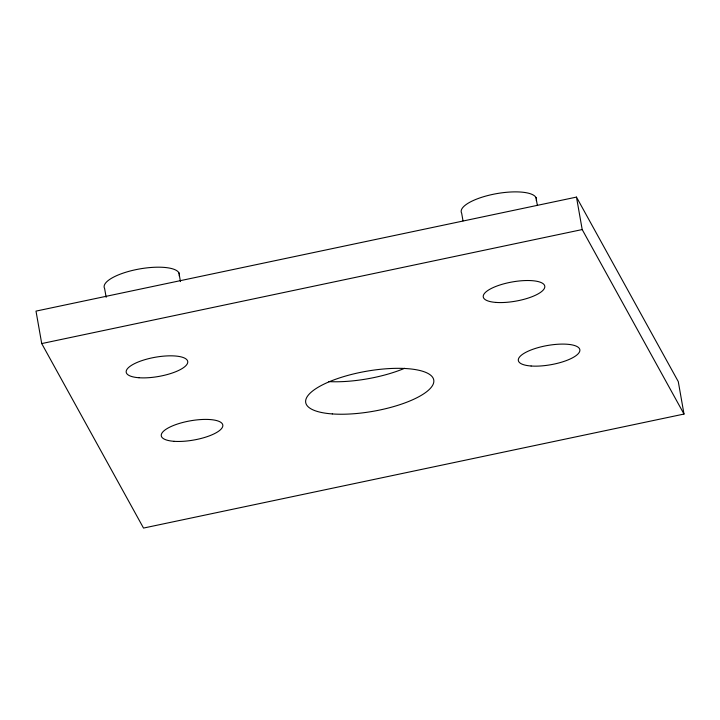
<?xml version="1.0" encoding="UTF-8"?>
<svg xmlns="http://www.w3.org/2000/svg" width="720" height="720" viewBox="0 0 720 720"><rect width="100%" height="100%" fill="white"/><g stroke="black" fill="none" stroke-linecap="round" stroke-linejoin="round"><path stroke-width="1.08" d="M576.477 197.1L36 311.112L41.724 343.575L143.523 528.066L684 414.054L678.276 381.591L576.477 197.1L582.201 229.563L684 414.054M41.724 343.575L582.201 229.563M535.968 197.514L537.327 205.191M463.014 220.86L461.655 213.192A38.169 11.925 -10 0 1 497.664 193.455A38.169 11.925 -10 0 1 536.274 200.619M178.92 272.835L180.468 281.601M106.155 297.279L104.607 288.504A38.169 11.925 -10 0 1 140.607 268.767A38.169 11.925 -10 0 1 179.217 275.94M404.577 368.316A64.989 20.295 -10 0 1 328.527 381.591M332.289 413.928A64.989 20.295 -10 0 0 433.521 383.22A64.989 20.295 -10 0 0 343.413 376.695A64.989 20.295 -10 0 0 332.289 413.928M174.042 441.315A31.23 9.756 -10 0 0 222.687 426.564A31.23 9.756 -10 0 0 179.388 423.423A31.23 9.756 -10 0 0 174.042 441.315M138.969 377.739A31.23 9.756 -10 0 0 187.605 362.988A31.23 9.756 -10 0 0 144.306 359.847A31.23 9.756 -10 0 0 138.969 377.739M496.017 302.427A31.23 9.756 -10 0 0 544.662 287.667A31.23 9.756 -10 0 0 501.363 284.535A31.23 9.756 -10 0 0 496.017 302.427M531.099 366.003A31.23 9.756 -10 0 0 579.735 351.243A31.23 9.756 -10 0 0 536.436 348.111A31.23 9.756 -10 0 0 531.099 366.003"/></g></svg>
